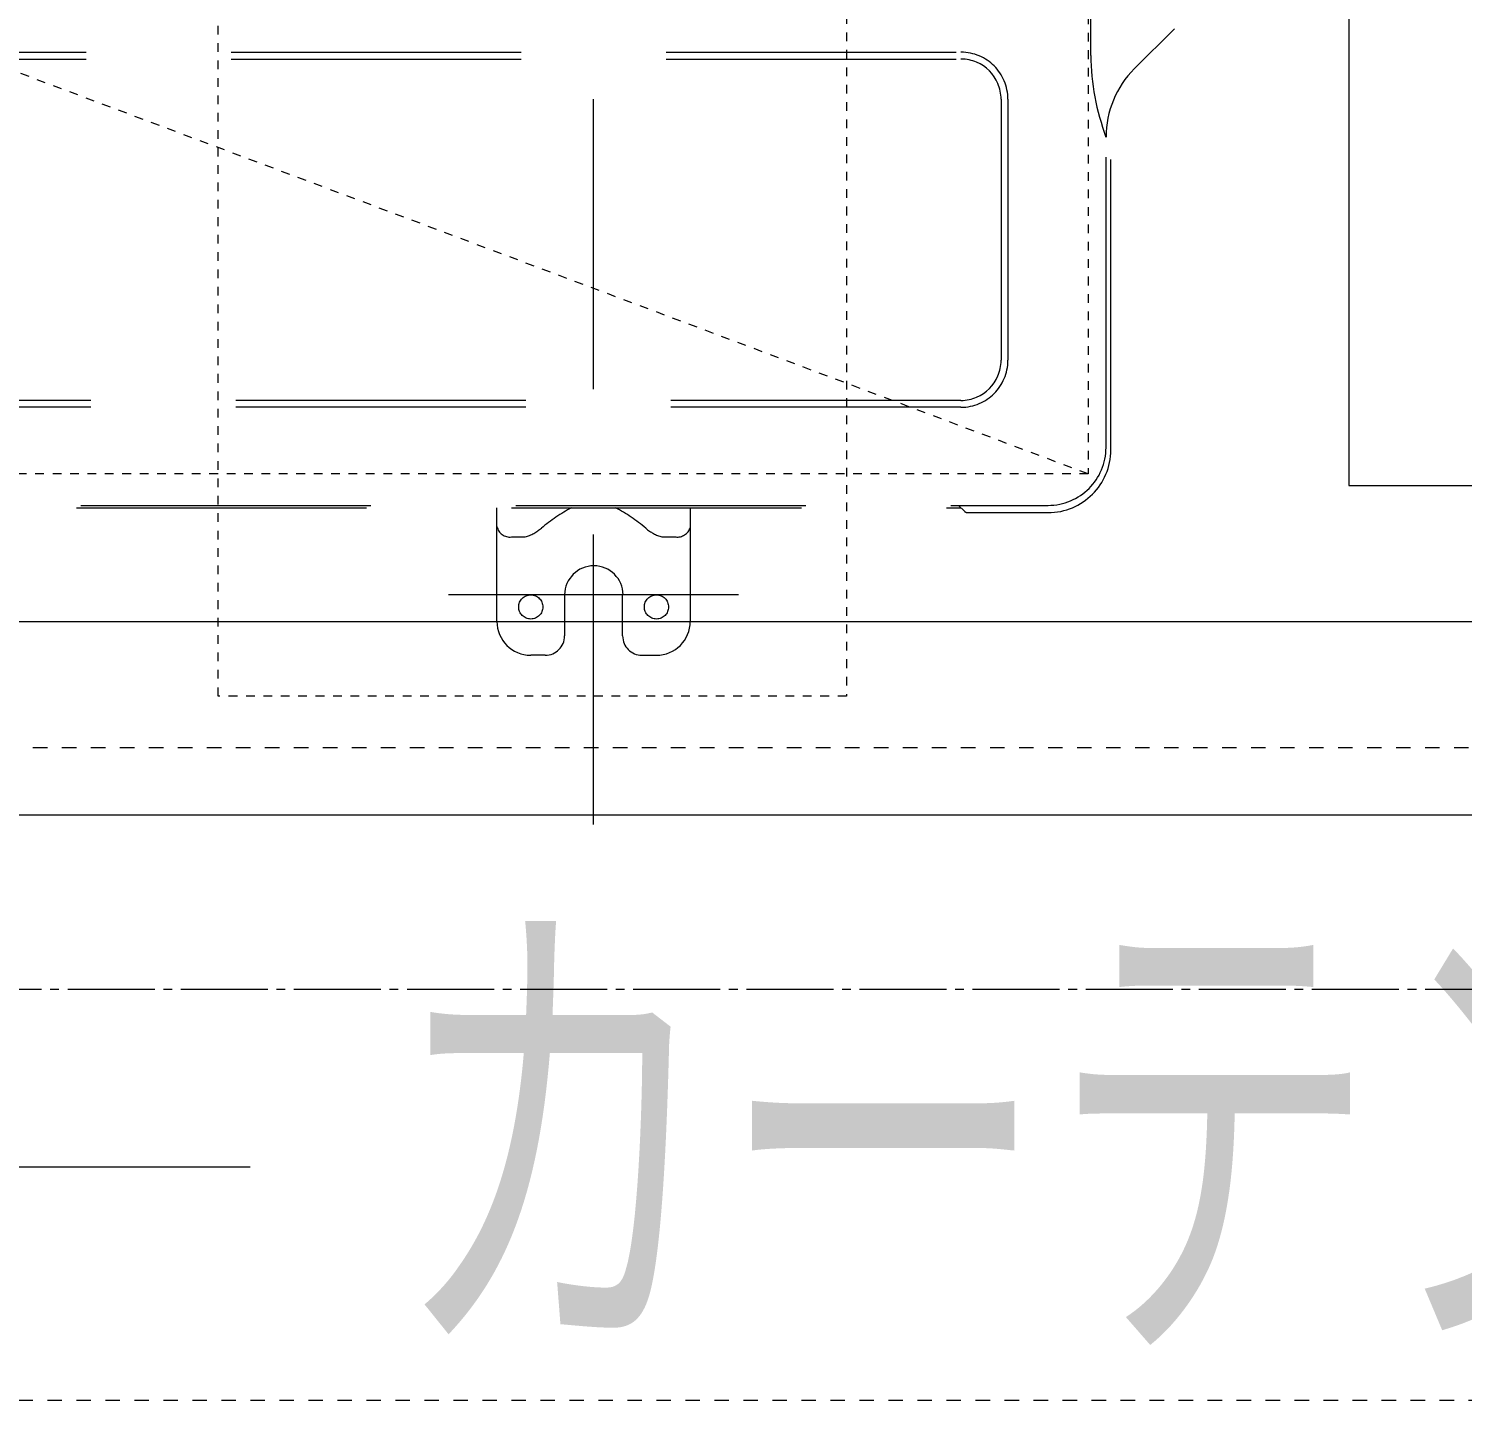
# Model space of a CAD drawing. Units: millimetres at full size, sheet at 1:30. Extents: x -17796 to 21385, y -23279 to 7734.
# Drawn here: x -9975.6 to -9679, y 2997.4 to 3281.1 of the extents above; entities that cross this region are included whole.
import ezdxf
from ezdxf.enums import TextEntityAlignment as Align

# ---------------------------------------------------------------- set-up
doc = ezdxf.new("R2010")
doc.units = ezdxf.units.MM
doc.header["$LTSCALE"] = 30
for name, pattern in [('DASHED2', [3, 2, -1]), ('USER10', [0.12, 0.06, -0.06]), ('USER14', [18.9, 15, -0.9, 0.6, -0.9, 0.6, -0.9]), ('USER4', [0.78, 0.6, -0.06, 0.06, -0.06]), ('USER7', [0.2, 0.1, -0.1])]:
    doc.linetypes.add(name, pattern=pattern)
for name, color, linetype, lineweight in [('0-1_(W)電灯', 253, 'Continuous', 18), ('3-8_符号', 6, 'Continuous', 18), ('E-A_---', 4, 'DASHED2', 9)]:
    doc.layers.add(name, color=color, linetype=linetype, lineweight=lineweight)
doc.styles.add('ＭＳ ゴシック', font='')
doc.styles.get('ＭＳ ゴシック').set_extended_font_data('MS Gothic')

# ---------------------------------------------------------------- blocks, each defined once
blk = doc.blocks.new('ah220k')
at = {"layer": 'E-A_---', "color": 7}
for p, q in [((-279.26, 188.09), (-279.26, -206.12)), ((-289.26, 153.1), (-292.26, 153.1)), ((-269.26, 153.1), (-266.26, 153.1)), ((-285.26, 149.1), (-285.26, 140.6)), ((-273.26, 140.6), (-273.26, 149.1)), ((-299.26, 122.6), (-299.26, 146.1)), ((-259.26, 146.1), (-259.26, 122.6)), ((-309.26, 140.6), (-249.26, 140.6)), ((-293.39, 128.63), (-296.26, 128.63)), ((-262.26, 128.63), (-265.12, 128.63)), ((-356.67, 123.6), (-373.26, 123.6)), ((96.83, 122.1), (-373.26, 122.1)), ((-355.96, 123.3), (-354.76, 122.1)), ((97.74, 122.6), (-355.26, 122.6)), ((-386.26, 110.6), (-386.26, 39.71)), ((-385.26, 110.1), (-385.26, 45.95)), ((-355.26, 101.8), (245.74, 101.8)), ((-355.26, 100.39), (245.74, 100.39)), ((-364.96, 38.1), (-364.96, 92.1)), ((-363.55, 38.1), (-363.55, 92.1)), ((-391.11, 31.81), (-399.4, 23.53)), ((245.74, 29.8), (-355.26, 29.8)), ((-382.1, 29.05), (-382.1, -72.86)), ((245.74, 28.39), (-355.26, 28.39))]:
    blk.add_line(p, q, dxfattribs=at)
for centre in [(-292.26, 143.1), (-266.26, 143.1)]:
    blk.add_circle(centre, 2.5, dxfattribs=at)
for centre, radius, start, end in [((-292.26, 146.1), 7, 90, 180), ((-289.26, 149.1), 4, 0, 90), ((-269.26, 149.1), 4, 90, 180), ((-266.26, 146.1), 7, 0, 90), ((-279.31, 140.65), 6.05, 180.5202, 359.4798), ((-296.55, 125.79), 2.86, 84.0593, 160.8726), ((-295.7, 120.4), 8.55, 48.6149, 74.3014), ((-262.28, 119.43), 9.63, 107.168, 129.9113), ((-261.95, 125.89), 2.76, 12.5097, 96.3856), ((-266.94, 154.18), 35.82, 229.8164, 241.9197), ((-290.07, 151.96), 33.15, 297.5912, 310.674), ((-373.26, 110.6), 13, 90, 180), ((-373.26, 110.1), 12, 90, 180), ((-356.67, 122.6), 1, 45, 90), ((-355.26, 92.1), 9.71, 90, 180), ((-355.26, 92.1), 8.29, 90, 180), ((-405.26, 45.95), 20, 315.0004, 359.9998), ((-432.35, 28.43), 50.25, 0.7151, 20.4116), ((-355.26, 38.1), 9.71, 180, 270), ((-355.26, 38.1), 8.29, 180, 270)]:
    blk.add_arc(centre, radius, start, end, dxfattribs=at)

msp = doc.modelspace()

# ---------------------------------------------------------------- linework, layer by layer
at = {"layer": '0-1_(W)電灯', "color": 3, "linetype": 'USER14'}
for p, q in [((-9574.72, 3158.42), (-11214.72, 3158.42)), ((-9574.72, 3118.42), (-11214.72, 3118.42))]:
    msp.add_line(p, q, dxfattribs=at)
at = {"layer": '0-1_(W)電灯', "color": 142, "linetype": 'USER7'}
for points in [[(-10664.72, 3532.42), (-10664.72, 3132.42), (-9214.72, 3132.42)], [(-11129.72, 3397.42), (-10799.72, 3397.42), (-10799.72, 2997.42), (-9139.72, 2997.42)]]:
    msp.add_lwpolyline(points, dxfattribs=at)
at = {"layer": '0-1_(W)電灯', "color": 54, "linetype": 'USER4'}
msp.add_lwpolyline([(-10739.72, 3457.42), (-10739.72, 3082.42), (-9139.72, 3082.42)], dxfattribs=at)
at = {"layer": '0-1_(W)電灯', "color": 2}
msp.add_lwpolyline([(-9702.47, 3186.6), (-9452.47, 3186.6), (-9452.47, 3286.6), (-9702.47, 3286.6)], close=True, dxfattribs=at)
at = {"layer": '0-1_(W)電灯', "color": 94}
msp.add_lwpolyline([(-9929.79, 3045.61), (-9981.65, 3045.61), (-10105.02, 3116.83)], dxfattribs=at)
at = {"layer": '3-8_符号', "linetype": 'USER10'}
for p, q in [((-9806.42, 3543.05), (-9806.42, 3143.05)), ((-9756.42, 3188.98), (-10556.42, 3488.98)), ((-9756.42, 3488.98), (-9756.42, 3188.98)), ((-9756.42, 3188.98), (-10556.42, 3188.98)), ((-9806.42, 3143.05), (-9936.42, 3143.05))]:
    msp.add_line(p, q, dxfattribs=at)
msp.add_lwpolyline([(-9936.42, 3143.05), (-9936.42, 3543.05), (-9806.42, 3543.05)], dxfattribs=at)

# ---------------------------------------------------------------- block references
at = {"layer": 'E-A_---', "rotation": 180}
msp.add_blockref('ah220k', (-10137.98, 3304.58), dxfattribs=at)

# ---------------------------------------------------------------- texts
at = {"layer": '0-1_(W)電灯', "color": 94, "style": 'ＭＳ ゴシック', "width": 0.65}
msp.add_text('カーテンレール', height=76.97, dxfattribs=at).set_placement((-9901.14, 2990.81), align=Align.BOTTOM_LEFT)

doc.saveas('drawing.dxf')
